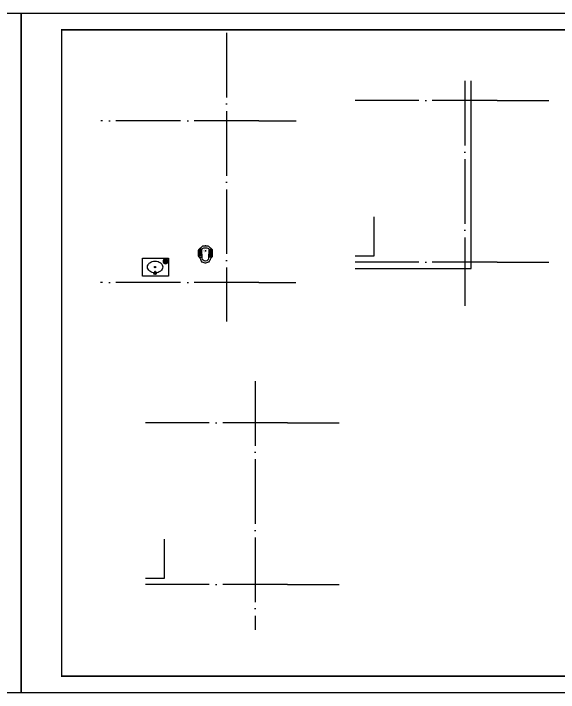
# Model space of a CAD drawing. Extents: x 2265485 to 2764500, y -717688 to -411246.
# Drawn here: x 2651165 to 2684864, y -717688 to -675688 of the extents above; entities that cross this region are included whole.
import ezdxf

# ---------------------------------------------------------------- set-up
doc = ezdxf.new("R2010")
doc.units = 0
doc.header["$LTSCALE"] = 1000
doc.header["$MEASUREMENT"] = 0
doc.linetypes.add('DOTE', pattern=[2.42, 2, -0.2, 0.02, -0.2])
doc.layers.get('0').update_dxf_attribs({"linetype": 'CONTINUOUS'})
for name, color, linetype in [('DOTE', 252, 'DOTE'), ('E_WINDOW', 140, 'CONTINUOUS'), ('LVTRY', 13, 'CONTINUOUS'), ('l立面最前', 6, 'CONTINUOUS'), ('PUB_DIM', 3, 'CONTINUOUS'), ('PUB_TITLE', 4, 'CONTINUOUS')]:
    doc.layers.add(name, color=color, linetype=linetype)

# ---------------------------------------------------------------- blocks, each defined once
blk = doc.blocks.new('$lvtry$00000204')
at = {"color": 0}
for p, q in [((-109, -134, 0), (-210, -128, 0)), ((-107, -166, 0), (-210, -166, 0)), ((-106, -197, 0), (-210, -197, 0)), ((-106, -103, 0), (-182, -88, 0)), ((-109, -124, 0), (-97, -382, 0)), ((48, -60, 0), (-48, -60, 0)), ((97, -382, 0), (109, -124, 0)), ((106, -103, 0), (182, -88, 0)), ((106, -197, 0), (210, -197, 0)), ((107, -166, 0), (210, -166, 0)), ((109, -134, 0), (210, -128, 0)), ((-104, -227, 0), (-210, -227, 0)), ((-103, -258, 0), (-210, -258, 0)), ((-101, -289, 0), (-210, -289, 0)), ((-100, -320, 0), (-210, -320, 0)), ((-191, -354, 0), (-99, -345, 0)), ((191, -354, 0), (99, -345, 0)), ((100, -320, 0), (210, -320, 0)), ((101, -289, 0), (210, -289, 0)), ((103, -258, 0), (210, -258, 0)), ((104, -227, 0), (210, -227, 0)), ((-4, -470, 0), (4, -470, 0))]:
    blk.add_line(p, q, dxfattribs=at)
at = {"color": 0, "elevation": 0}
blk.add_lwpolyline([(184, -360, -0.046574), (191, -354, 0.248797), (210, -318), (210, -128, 0.218491), (198, -101), (90, -9, 0.179479), (67, 0), (-67, 0, 0.179479), (-90, -9), (-198, -101, 0.218491), (-210, -128), (-210, -318, 0.248797), (-191, -354, -0.046574), (-184, -360, -0.139709), (-135, -448, 0.12003), (-120, -477, 0.218108), (-4, -530), (4, -530, 0.218108), (120, -477, 0.12003), (135, -448, -0.139709)], format="xyb", close=True, dxfattribs=at)
at = {"color": 0, "const_width": 3, "elevation": 0}
blk.add_lwpolyline([(49, -153, 1), (-49, -153, 1)], format="xyb", close=True, dxfattribs=at)
at = {"color": 0}
for centre, radius, start, end in [((-48, -121, 0), 61, 90, 182.693), ((48, -121, 0), 61, 357.307, 90), ((-4, -377, 0), 92.8, 182.693, 270), ((4, -377, 0), 92.8, 270, 357.307)]:
    blk.add_arc(centre, radius, start, end, dxfattribs=at)
for p in [(0, 0), (0, -153, 0)]:
    blk.add_point(p, dxfattribs=at)
blk = doc.blocks.new('$lvtry$00000194')
at = {"color": 0}
for p, q in [((-17, -27), (-17, -17)), ((17, -27), (17, -17))]:
    blk.add_line(p, q, dxfattribs=at)
blk.add_lwpolyline([(14, -39, -0.067374), (92, -53, -0.088152), (166, -93, -0.105269), (218, -155, -0.121685), (235, -224, -0.121685), (218, -292, -0.105269), (166, -355, -0.088152), (92, -394, -0.078966), (0, -409, -0.078966), (-92, -394, -0.088152), (-166, -355, -0.105269), (-218, -292, -0.121685), (-235, -224, -0.121685), (-218, -155, -0.105269), (-166, -93, -0.088152), (-92, -53, -0.059935), (-23, -40, -0.059935)], format="xyb", dxfattribs=at)
for centre, radius in [((0, -221), 20), ((0, -27), 16.7), ((0, -221), 15)]:
    blk.add_circle(centre, radius, dxfattribs=at)
for centre, radius, start, end in [((0, -17), 16.7, 0, 180), ((-40, -17), 10.1, 106.6096, 258.1648), ((-64, 250), 259, 274.7069, 282.3732), ((-75, -197), 173, 71.36, 79.1873), ((-29, -63), 6.77, 155.344, 308.3224), ((-171, 35), 166, 324.8411, 338.1337), ((-171, 35), 170, 324.8411, 331.3523), ((-29, -63), 3.37, 155.344, 308.3224), ((100, -178), 170, 132.3141, 138.8253), ((100, -178), 166, 125.5327, 138.8253), ((-12, -42), 10.6, 201.8924, 261.774), ((-381, -99), 372, 2.3982, 6.7627), ((0, -80), 9.9, 201.7837, 338.2163), ((64, 250), 259, 257.6268, 265.2931), ((381, -99), 372, 170.1008, 177.6018), ((75, -197), 173, 100.8127, 110.4191), ((40, -17), 10.1, 281.8352, 73.3904)]:
    blk.add_arc(centre, radius, start, end, dxfattribs=at)
for p in [(0, -27), (0, -221)]:
    blk.add_point(p, dxfattribs=at)
blk = doc.blocks.new('$lvtry$00000171')
for p, q in [((-74, 11), (-11, 74)), ((-70, -27), (27, 70)), ((-53, -53), (53, 53)), ((-27, -70), (70, 27)), ((11, -74), (74, -11))]:
    blk.add_line(p, q)
blk.add_circle((0, 0), 75)
blk.add_point((0, 0))
blk = doc.blocks.new('asg45ag4')
at = {"layer": 'DOTE'}
for p, q in [((2668055, -746243, 0), (2668055, -754966, 0)), ((2669055, -748966, 0), (2664169, -748966, 0)), ((2669055, -753966, 0), (2664156, -753966, 0))]:
    blk.add_line(p, q, dxfattribs=at)
at = {"layer": 'LVTRY', "elevation": 0}
blk.add_lwpolyline([(2665455, -753216), (2666261, -753216), (2666261, -753766), (2665455, -753766)], close=True, dxfattribs=at)
at = {"layer": 'PUB_DIM'}
for p, q in [((2669055, -748966, 0), (2670204, -748966, 0)), ((2668055, -753966, 0), (2668055, -755175, 0)), ((2669055, -753966, 0), (2670201, -753966, 0))]:
    blk.add_line(p, q, dxfattribs=at)
at = {"layer": 'LVTRY', "xscale": -1}
blk.add_blockref('$lvtry$00000204', (2667402, -752833, 0), dxfattribs=at)
at = {"layer": 'LVTRY', "xscale": -1, "rotation": 180}
blk.add_blockref('$lvtry$00000171', (2666168, -753310, 0), dxfattribs=at)
at = {"layer": 'LVTRY', "extrusion": (0, 0, -1), "xscale": -1, "zscale": -1, "rotation": 180}
blk.add_blockref('$lvtry$00000194', (-2665845, -753709, 0), dxfattribs=at)
blk = doc.blocks.new('d2ah1')
at = {"layer": 'DOTE'}
for p, q in [((2675622, -748360, 0), (2675622, -754966, 0)), ((2676622, -748966, 0), (2672235, -748966, 0)), ((2676622, -753966, 0), (2672235, -753966, 0))]:
    blk.add_line(p, q, dxfattribs=at)
at = {"layer": 'E_WINDOW', "elevation": 0}
blk.add_lwpolyline([(2672235, -753766), (2672822, -753766), (2672822, -752566)], dxfattribs=at)
at = {"layer": 'LVTRY'}
for p, q in [((2675822, -754166, 0), (2675822, -748360, 0)), ((2672235, -754166, 0), (2675822, -754166, 0))]:
    blk.add_line(p, q, dxfattribs=at)
at = {"layer": 'PUB_DIM'}
for p, q in [((2676622, -748966, 0), (2678221, -748966, 0)), ((2676622, -753966, 0), (2678221, -753966, 0)), ((2675622, -754966, 0), (2675622, -755323, 0))]:
    blk.add_line(p, q, dxfattribs=at)
blk = doc.blocks.new('ga545s6')
at = {"layer": 'DOTE'}
for p, q in [((2669240, -756922, 0), (2669240, -764215, 0)), ((2670240, -758215, 0), (2665854, -758215, 0)), ((2670240, -763215, 0), (2665854, -763215, 0))]:
    blk.add_line(p, q, dxfattribs=at)
at = {"layer": 'E_WINDOW', "elevation": 0}
blk.add_lwpolyline([(2665854, -763015), (2666440, -763015), (2666440, -761815)], dxfattribs=at)
at = {"layer": 'PUB_DIM'}
for p, q in [((2670240, -758215, 0), (2671839, -758215, 0)), ((2670240, -763215, 0), (2671839, -763215, 0)), ((2669240, -764215, 0), (2669240, -764612, 0))]:
    blk.add_line(p, q, dxfattribs=at)

msp = doc.modelspace()

# ---------------------------------------------------------------- linework, layer by layer
at = {"layer": 'PUB_TITLE', "color": 7}
for points in [[(2592240, -717688.1), (2651640, -717688.1), (2651640, -675688.1), (2592240, -675688.1)], [(2651640, -717688.1), (2711040, -717688.1), (2711040, -675688.1), (2651640, -675688.1)]]:
    msp.add_lwpolyline(points, close=True, dxfattribs=at)
at = {"layer": 'PUB_TITLE'}
msp.add_lwpolyline([(2651640, -717688.1), (2711040, -717688.1), (2711040, -675688.1), (2651640, -675688.1)], close=True, dxfattribs=at)
at = {"layer": 'PUB_TITLE', "const_width": 100}
msp.add_lwpolyline([(2654140, -716688.1), (2710040, -716688.1), (2710040, -676688.1), (2654140, -676688.1)], close=True, dxfattribs=at)
at = {"layer": 'PUB_TITLE', "color": 7, "const_width": 100}
msp.add_lwpolyline([(2654140, -716688.1), (2710040, -716688.1), (2710040, -676688.1), (2654140, -676688.1)], close=True, dxfattribs=at)

# ---------------------------------------------------------------- block references
at = {"layer": 'l立面最前', "xscale": 2, "yscale": 2, "zscale": 2}
for name, p in [('asg45ag4', (-2671772.9, 815603.9)), ('d2ah1', (-2672178.3, 816865.9)), ('ga545s6', (-2672382, 815418.2))]:
    msp.add_blockref(name, p, dxfattribs=at)

doc.saveas('drawing.dxf')
